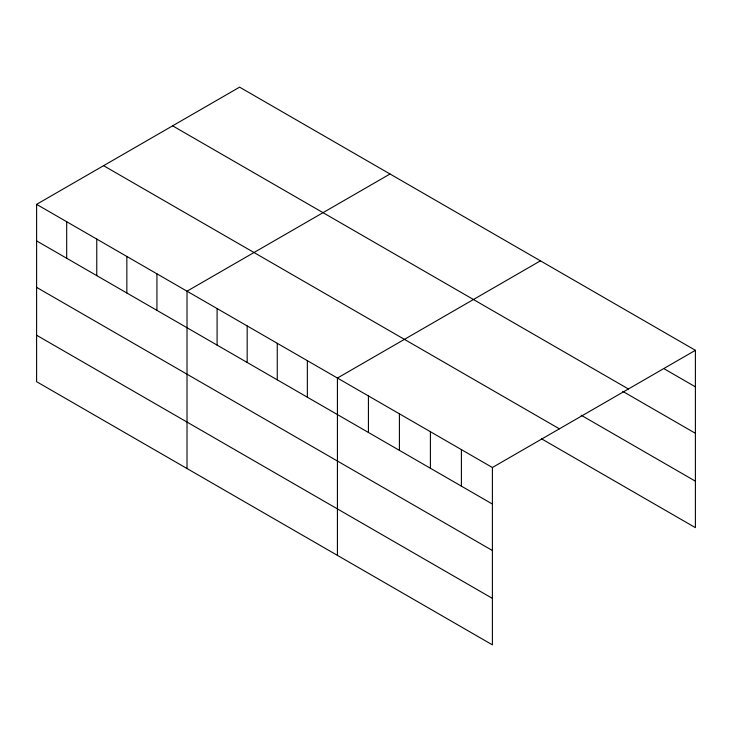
<?xml version="1.0" encoding="UTF-8"?>
<svg xmlns="http://www.w3.org/2000/svg" width="732" height="732" viewBox="0 0 732 732"><rect width="100%" height="100%" fill="white"/><g stroke="black" fill="none" stroke-linecap="round" stroke-linejoin="round"><path stroke-width="1.1" d="M36.6 204.356L492.398 467.51L492.398 644.846L36.6 381.692L36.6 204.356L239.602 87.154L695.4 350.308L695.4 527.644L541.396 438.733M390.019 173.996L187.017 291.199L187.017 468.535M540.426 260.839L337.425 378.041L337.425 555.378M492.398 467.51L695.4 350.308M664.409 368.946L695.4 386.844M172.615 125.831L628.413 388.985M622.758 391.364L695.4 433.307M581.107 415.19L695.4 481.18M103.587 165.679L559.385 428.833M36.6 240.892L492.398 504.046M36.6 287.356L492.398 550.51M36.6 335.229L492.398 598.383M461.407 449.613L461.407 486.149M430.407 431.724L430.407 468.251M399.416 413.827L399.416 450.363M368.425 395.93L368.425 432.466M307.349 360.666L307.349 397.202M277.263 343.299L277.263 379.835M247.178 325.932L247.178 362.468M217.093 308.565L217.093 345.101M156.932 273.832L156.932 310.359M126.846 256.465L126.846 292.992M96.761 239.09L96.761 275.625M66.685 221.723L66.685 258.259"/></g></svg>
